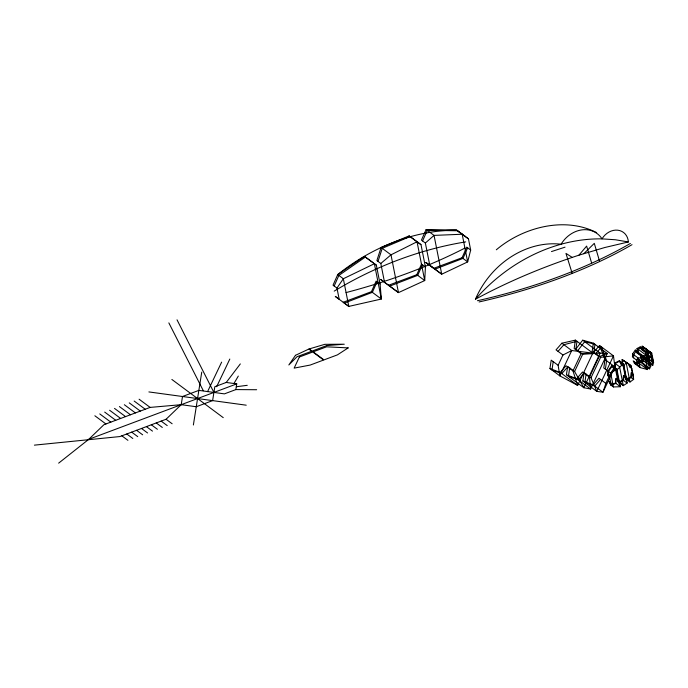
<?xml version="1.0" encoding="UTF-8"?>
<svg xmlns="http://www.w3.org/2000/svg" width="688" height="688" viewBox="0 0 688 688"><rect width="100%" height="100%" fill="white"/><g stroke="black" fill="none" stroke-linecap="round" stroke-linejoin="round"><path stroke-width="1.03" d="M614.608 363.075L614.59 368.837L616.551 370.299L618.417 379.724L623.302 385.65L627.103 383.113L623.259 363.72L619.303 360.779L614.608 363.075L619.561 366.756L623.302 385.65L618.349 381.969L616.457 378.262L618.417 379.724M615.158 369.267L615.175 363.505L619.759 361.114L621.651 364.821M625.375 377.119L623.405 375.665L623.147 380.172L627.103 383.113L625.375 377.119L623.156 365.947L623.259 363.72L616.551 370.299M632.59 353.881L632.435 356.986L636.366 359.91L637.131 363.78L640.089 367.59L647.606 369.585L645.189 357.416L635.282 350.054L632.59 353.881L638.197 358.052L645.189 357.416L640.494 355.541L636.563 352.617L635.282 350.054M633.579 357.837L633.734 354.733L636.194 350.725L637.475 353.297M637.69 362.223L637.853 359.119L641.784 362.043L647.606 369.585L637.69 362.223L634.482 363.427L633.201 360.865L637.131 363.78M638.765 359.798L638.602 362.903L635.626 364.279L634.345 361.716M642.136 346.184L641.981 349.289L645.912 352.213L650.048 352.067L651.708 352.987L653.6 362.533L652.697 365.448L644.785 359.566L643.504 357.003L647.434 359.927L652.697 365.448L650.048 352.067L642.136 346.184L651.708 352.987L651.321 354.311L653.6 362.533L647.993 358.371L648.156 355.266L652.086 358.181M643.125 350.14L643.28 347.036L647.012 349.504L648.294 352.067M640.201 346.915L641.483 349.478L645.413 352.402L648.113 352.798L650.762 366.179L642.85 360.297L643.005 357.192L646.944 360.108L650.762 366.179L649.549 368.854L639.642 361.492L638.361 358.93L649.549 368.854L646.969 355.825L648.113 352.798L640.201 346.915L637.062 348.463L637.071 352.428L641.001 355.352L646.969 355.825L637.062 348.463M643.916 357.863L643.762 360.968L640.786 362.344L639.505 359.781M649.059 355.937L648.904 359.041L645.929 360.417L644.647 357.855M417.074 241.737L421.004 244.661L425.433 267.021L424.72 280.566L398.472 292.624L380.61 279.414L389.709 286.113L417.711 275.363L422.415 264.777M608.209 375.958L608.467 371.451L612.397 365.749L614.281 369.456M610.712 382.614L609.602 376.998L607.633 375.536L607.891 371.021L611.942 365.414L616.895 369.095L620.387 386.742L615.433 383.061L615.7 378.546L617.661 380.008L620.387 386.742L613.438 386.94L610.634 384.859L608.742 381.152L610.712 382.614L613.438 386.94L610.695 373.111L603.78 367.968L605.019 359.575L599.549 345.496L593.718 352.153L600.641 357.296L613.481 355.851L614.883 366.902L602.98 392.229L596.788 391.369L582.856 381.014L584.095 372.621L591.018 377.764L596.788 391.369L613.481 355.851L599.549 345.496M616.156 378.89L615.889 383.397L611.211 385.28L609.319 381.573M622.193 359.695L621.935 364.201L623.904 365.663L626.114 376.843L629.993 382.029L633.639 379.372L633.063 374.246L630.905 365.543L622.193 359.695L630.905 365.543L633.639 379.372L630.836 377.291L631.102 372.784L633.063 374.246M622.502 364.631L622.769 360.116L628.557 363.797L630.44 367.504M623.861 376.001L623.603 380.516L618.916 382.399L617.024 378.692M631.55 373.12L631.292 377.635L626.605 379.518L624.721 375.811M561.864 343.217L571.728 350.545L559.826 375.872L549.961 368.544L551.2 360.151L558.123 365.294L559.826 375.872L577.653 385.392L592.841 353.082L575.4 340.121L561.864 343.217L556.033 349.865L562.956 355.008L571.728 350.545L592.841 353.082L581.076 353.658L574.162 348.515L575.4 340.121M553.212 361.647L551.974 370.041L561.812 373.618L567.652 366.971M566.43 374.788L567.669 366.394L574.592 371.537L583.863 387.74L590.614 389.021L607.306 353.512L593.374 343.157L582.693 340.19L575.779 349.134L582.702 354.268L600.125 353.15L607.306 353.512L599.059 356.694L589.435 377.162L590.614 389.021L576.682 378.675L566.43 374.788L583.863 387.74L600.125 353.15L582.693 340.19M569.681 367.891L568.443 376.284L578.281 379.862L584.121 373.206M575.761 349.702L577 341.308L563.876 344.714L558.045 351.362M586.116 374.117L584.869 382.511L594.716 386.088L600.547 379.441M593.374 343.157L592.136 351.551L599.059 356.694M593.735 352.738L594.974 344.344L584.705 341.687L577.791 350.631M605.38 369.155L606.618 360.761L601.561 346.993L595.731 353.649M193.38 424.986L201.747 372.131M34.4 445.145L119.875 436.562L166.075 419.259L181.211 404.682L182.501 396.503L198.858 390.38L224.426 393.871L235.838 389.589L236.741 383.887L226.232 382.451L214.819 386.725L212.618 400.614L196.269 406.737L181.211 404.682L150.13 407.408L103.922 424.711L88.795 439.288L58.643 463.153M426.13 229.517L456.574 230.076L468.459 238.839L470.678 250.071L467.659 261.904L441.73 274.194L425.863 262.463L441.73 274.194L434.042 235.399L426.13 229.517L421.434 240.103L425.365 243.027L429.794 265.387M609.602 376.998L610.695 373.111L614.883 366.902L605.019 359.575M417.986 242.417L409.119 235.889L381.083 247.474L376.878 260.554L380.808 263.478L384.54 282.329M378.022 261.406L382.227 248.325L410.031 236.56M617.661 380.008L615.794 370.583L616.895 369.095L610.695 373.111L605.861 383.388L602.98 392.229L593.116 384.902L582.856 381.014M334.179 286.01L338.874 275.424L365.371 257.054M468.459 238.839L456.574 230.076A194.145 163.89 -53.4 0 0 337.731 274.572L343.338 278.743L348.816 306.409L343.209 302.247L371.451 291.669L376.147 281.082L380.077 284.006L381.358 299.031L348.816 306.409L335.262 296.39L339.193 299.314L336.965 288.083L333.035 285.159L337.731 274.572L364.459 256.375L373.326 262.902M377.058 281.753L372.363 292.34L344.353 303.09M422.578 240.955L427.274 230.368L457.486 230.747L465.432 236.595M381.083 247.474L390.99 254.835L398.472 292.624L388.565 285.262L416.808 274.684L421.503 264.097L425.433 267.021M433.81 268.311L462.052 257.742L466.748 247.155L470.678 250.071M467.659 247.826L462.964 258.413L434.954 269.163L427.007 263.315M558.123 365.294L562.956 355.008M549.961 368.544L560.213 372.432L577.653 385.392L572.966 370.918L581.076 353.658M574.592 371.537L582.702 354.268M591.018 377.764L600.641 357.296M207.552 391.678L221.648 362.12M216.643 386.716L229.818 359.059M233.954 383.508L238.306 376.078M336.965 288.083L343.338 278.743L374.367 263.736L376.345 265.147L380.077 284.006M623.904 365.663L626.157 362.636L629.993 382.029L626.037 379.088L624.145 375.381L626.114 376.843M226.232 382.451L240.327 363.909M475.425 299.237A163.056 137.643 -53.4 0 1 602.009 238.874A15.996 13.511 -53.4 0 1 617.79 230.196A15.996 13.511 -53.4 0 1 628.368 241.961L615.356 239.751L602.009 238.874A26.927 22.73 -53.4 0 0 561.081 244.231A81.175 68.525 -53.4 0 0 475.425 299.237C508.466 281.383 543.253 266.849 578.935 255.171L586.632 246.089L591.671 263.177M560.213 372.432L566.052 365.775L572.966 370.918M576.682 378.675L582.512 372.019L589.435 377.162M593.116 384.902L598.947 378.245L605.861 383.388M636.366 359.91L638.197 358.052L640.089 367.59L634.482 363.427M583.863 253.648L594.294 243.354L599.489 260.95M425.365 243.027L434.042 235.399L462.181 234.238L467.659 261.904L462.052 257.742M496.323 249.796C522.794 227.315 564.607 216.17 596.668 232.639M380.808 263.478L390.99 254.835L417.04 241.772L421.004 244.661M88.795 439.288L236.741 383.887M639.642 361.492L642.85 360.297M644.785 359.566L647.993 358.371M610.634 384.859L615.433 383.061M618.349 381.969L623.147 380.172M626.037 379.088L630.836 377.291M551.492 251.567L565.029 247.164M578.935 255.171L604.7 247.542L628.368 241.961M236.294 386.742L247.259 385.314M235.838 389.589L256.658 389.726M148.883 391.928L246.235 405.189M572.253 257.415L565.957 253.39L572.235 273.54M651.321 354.311L647.382 351.387L646.109 348.825M631.954 368.63L629.984 367.168L628.101 363.462M623.156 365.947L621.195 364.485L619.303 360.779M615.794 370.583L613.834 369.121L611.942 365.414M409.119 235.889L417.04 241.772L424.72 280.566L416.808 274.684M364.459 256.375L376.345 265.147M371.451 291.669L381.358 299.031L374.367 263.736M171.871 379.466L223.247 417.65M139.088 399.203L150.13 407.408M166.075 419.259L172.138 423.765M134.169 401.044L145.22 409.248M161.164 421.099L167.227 425.605M129.258 402.884L140.309 411.089M156.253 422.939L162.316 427.446M124.347 404.725L135.39 412.929M151.334 424.78L157.397 429.286M119.428 406.565L130.479 414.769M146.424 426.62L152.487 431.127M114.518 408.405L125.56 416.61M141.513 428.461L147.576 432.967M109.607 410.246L120.649 418.45M136.594 430.301L142.657 434.807M104.688 412.086L115.739 420.291M131.683 432.141L137.746 436.648M99.777 413.927L110.82 422.131M126.773 433.982L132.827 438.488M94.858 415.767L105.909 423.971M121.853 435.822L127.916 440.329M177.022 319.825L213.916 392.435M168.844 322.887L203.313 390.724M642.394 350.158L641.113 347.586L638.206 349.315L638.215 353.279M645.912 352.213L647.434 359.927M645.413 352.402L646.944 360.108M641.001 355.352L642.291 361.854M640.494 355.541L641.784 362.043M334.213 291.119A370.247 312.55 -53.4 0 1 465.707 241.884M464.916 248.067A296.881 126.403 -11.2 0 1 346.073 292.572M632.014 244.67A284.075 120.95 -11.2 0 1 479.072 301.946M630.371 243.449A284.075 120.95 -11.2 0 1 477.429 300.725M299.357 357.012L294.146 368.123L310.193 365.061L323.601 360.039L312.765 351.989L299.357 357.012M295.47 355.318L288.848 364.967L297.053 356.702L311.621 351.25L309.024 348.988L295.47 355.318M348.171 347.896L337.404 354.879L323.988 359.893L313.152 351.843L326.559 346.821L348.171 347.896M326.766 345.574L312.197 351.035L309.024 348.988L324.805 344.327L344.275 344.215L326.766 345.574"/></g></svg>
